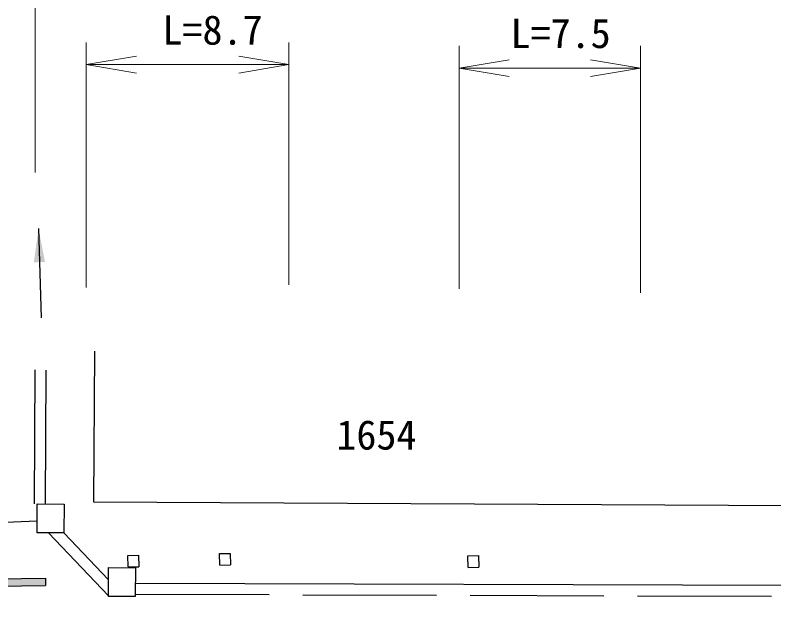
# Model space of a CAD drawing. Units: millimetres, scale not verified. Extents: x -55602354 to 84056675, y -218924267 to 380000.
# Drawn here: x 447007 to 481004, y 282166 to 308492 of the extents above; entities that cross this region are included whole.
import ezdxf
from ezdxf.enums import TextEntityAlignment as Align

# ---------------------------------------------------------------- set-up
doc = ezdxf.new("R2010")
doc.units = ezdxf.units.MM
doc.header["$LTSCALE"] = 1000
doc.linetypes.add('DASHED', pattern=[7.5, 6, -1.5])
for name, color, linetype, lineweight in [('M-BGD', 7, 'Continuous', 25), ('M-BGD-EXST', 7, 'Continuous', 25), ('M-STR-HTXT', 7, 'Continuous', 13), ('M-STR-STRC', 7, 'Continuous', 25)]:
    doc.layers.add(name, color=color, linetype=linetype, lineweight=lineweight)
doc.layers.add('M-BMK-HTXT', color=7, linetype='Continuous')
doc.styles.add('ＭＳ ゴシック', font='')
doc.styles.get('ＭＳ ゴシック').set_extended_font_data('MS Gothic')

# ---------------------------------------------------------------- blocks, each defined once
blk = doc.blocks.new('open_arrow')
at = {"color": 0, "linetype": 'Continuous', "lineweight": -2}
blk.add_lwpolyline([(7.5, 1.25), (0, 0), (7.5, -1.25)], dxfattribs=at)
blk = doc.blocks.new('filled_arrow')
at = {"color": 0, "linetype": 'Continuous', "lineweight": -2}
blk.add_solid([(7.5, 1.25), (0, 0), (7.5, -1.25)], dxfattribs=at)

msp = doc.modelspace()

# ---------------------------------------------------------------- hatches: boundary and pattern name
at = {"layer": 'M-STR-STRC'}
for points in [[(-55594916, -215317041, 1), (-55594610, -215317070, 1), (-55594305, -215317098, 1), (-55580797, -215307366, 0.41421), (-55580889, -215307431, 0.41421), (-55580745, -215307064, 0.41421), (-55580837, -215307129, 0.41421), (-55580692, -215306761, 0.41421), (-55580785, -215306827, 0.41421), (-55566345, -215305448, 1), (-55566384, -215305752, 1), (-55566423, -215306056, 1), (-55597548, -215332337, 0.41421), (-55597635, -215332409, 0.41421), (-55597517, -215332032, 0.41421), (-55597604, -215332103, 0.41421), (-55597486, -215331727, 0.41421), (-55597573, -215331798, 0.41421), (-55585677, -215342470, 0.41421), (-55585743, -215342562, 0.41421), (-55585726, -215342167, 0.41421), (-55585792, -215342259, 0.41421), (-55585774, -215341865, 0.41421), (-55585841, -215341956, 0.41421), (-55571762, -215344566, 1), (-55571732, -215344261, 1), (-55571703, -215343956, 1), (-55559075, -215335789, 1), (-55559380, -215335758, 1), (-55559685, -215335727, 1), (-55555688, -215322973, 1), (-55555727, -215323277, 1), (-55555767, -215323581, 1), (-55393271, -215354691, 1), (-55393233, -215354387, 1), (-55393196, -215354083, 1), (-55410449, -215351682, 1), (-55410411, -215351378, 1), (-55410374, -215351073, 1), (-55407336, -215338454, 1), (-55407557, -215338427, 1), (-55407777, -215338399, 1), (-55271677, -215370690, 1), (-55271982, -215370659, 1), (-55272287, -215370628, 1), (-55266346, -215358322, 1), (-55266377, -215358627, 1), (-55266407, -215358932, 1), (-55289179, -215367259, 1), (-55289140, -215366955, 1), (-55289100, -215366651, 1), (571140, 349427, -0.39598), (571140, 349427), (571140, 348155), (571851, 348154), (573112, 350484, 0.38568), (573112, 350484)], [(448365, 282940), (448362, 283265), (444652, 283229), (444655, 282904)]]:
    msp.add_hatch(color=256, dxfattribs=at).paths.add_polyline_path(points)

# ---------------------------------------------------------------- linework, layer by layer
at = {"layer": 'M-BGD', "linetype": 'DASHED'}
for p, q in [((447870, 286598), (447903, 293466)), ((448370, 286595), (448403, 293464)), ((448496, 285306), (451188, 282473)), ((452393, 282551), (487786, 282441))]:
    msp.add_line(p, q, dxfattribs=at)
at = {"layer": 'M-BGD'}
for p, q in [((450557, 293438), (450522, 286689)), ((450522, 286689), (483872, 286517)), ((447987, 285308), (447993, 286597)), ((447993, 286597), (449196, 286591)), ((449196, 286591), (449190, 285302)), ((443252, 285647), (447989, 285839)), ((449190, 285302), (447987, 285308)), ((449190, 285302), (451192, 283195)), ((452061, 284293), (452539, 284302)), ((452071, 283774), (452061, 284293)), ((452539, 284302), (452550, 283783)), ((456161, 284373), (456640, 284383)), ((456171, 283855), (456161, 284373)), ((456640, 284383), (456650, 283864)), ((467295, 284269), (467774, 284279)), ((467305, 283751), (467295, 284269)), ((467774, 284279), (467784, 283760)), ((451188, 282452), (451195, 283742)), ((451195, 283742), (452398, 283735)), ((452071, 283774), (452550, 283783)), ((452398, 283735), (452391, 282446)), ((456171, 283855), (456650, 283864)), ((467305, 283751), (467784, 283760)), ((452394, 283051), (487788, 282941)), ((452391, 282446), (451188, 282452))]:
    msp.add_line(p, q, dxfattribs=at)
at = {"layer": 'M-BGD-EXST'}
msp.add_line((448052, 298928), (448165, 294929), dxfattribs=at)
at = {"layer": 'M-STR-HTXT'}
for p, q in [((447897, 301437), (447897, 313482)), ((450189, 296296), (450189, 307275)), ((459276, 296406), (459276, 307275)), ((466898, 296234), (466898, 307123)), ((475032, 296051), (475032, 307123)), ((450189, 306275), (459276, 306275)), ((466898, 306123), (475032, 306123))]:
    msp.add_line(p, q, dxfattribs=at)
at = {"layer": 'M-STR-STRC'}
for p, q in [((444652, 283229), (448362, 283265)), ((448362, 283265), (448365, 282940)), ((444655, 282904), (448365, 282940))]:
    msp.add_line(p, q, dxfattribs=at)

# ---------------------------------------------------------------- block references
at = {"layer": 'M-BGD-EXST', "xscale": 200, "yscale": 200, "rotation": 271.6}
msp.add_blockref('filled_arrow', (448052, 298928), dxfattribs=at)
at = {"layer": 'M-STR-HTXT', "xscale": 300, "yscale": 300}
for p in [(450189, 306275), (466898, 306123)]:
    msp.add_blockref('open_arrow', p, dxfattribs=at)
at = {"layer": 'M-STR-HTXT', "xscale": 300, "yscale": 300, "rotation": 180}
for p in [(459276, 306275), (475032, 306123)]:
    msp.add_blockref('open_arrow', p, dxfattribs=at)

# ---------------------------------------------------------------- texts
at = {"layer": 'M-BMK-HTXT', "style": 'ＭＳ ゴシック'}
msp.add_text('1654', height=1320, dxfattribs=at).set_placement((461399, 288635), align=Align.BOTTOM_LEFT)
at = {"layer": 'M-STR-HTXT', "style": 'ＭＳ ゴシック'}
for s, p in [('L=8.7', (455849, 306775)), ('L=7.5', (471448, 306623))]:
    msp.add_text(s, height=1320, dxfattribs=at).set_placement(p, align=Align.BOTTOM_CENTER)

doc.saveas('drawing.dxf')
